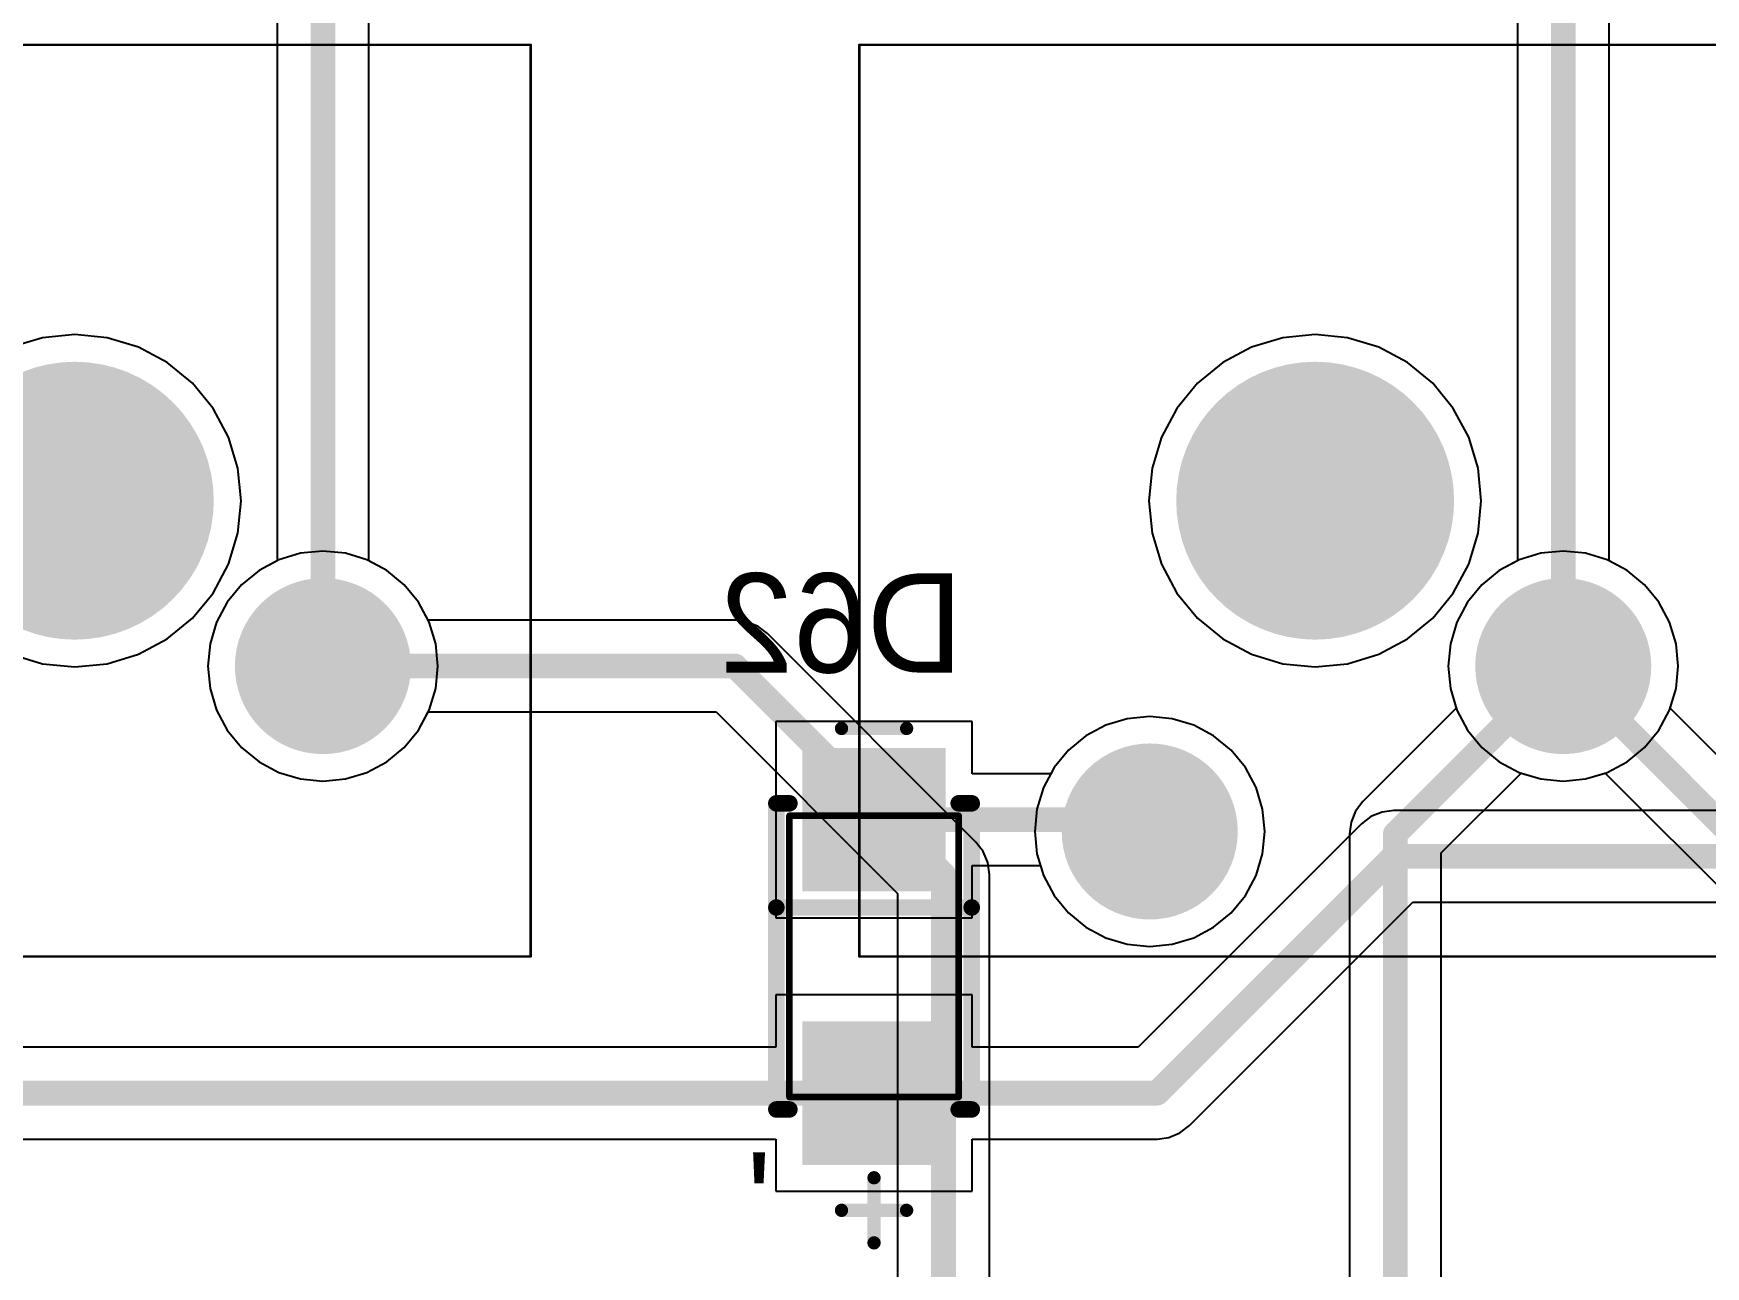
# Model space of a CAD drawing. Header units: millimetres. Extents: x 25 to 374, y 23 to 150.
# Drawn here: x 239.17 to 264.84, y 61.34 to 80.27 of the extents above; entities that cross this region are included whole.
import ezdxf

# ---------------------------------------------------------------- set-up
doc = ezdxf.new("R2010")
doc.units = ezdxf.units.MM
for name, color, linetype in [('BottomLayer', 5, 'Continuous'), ('BottomOverlay', 54, 'Continuous'), ('BottomPaste', 16, 'Continuous'), ('BottomSolder', 6, 'Continuous'), ('Mechanical1', 6, 'Continuous'), ('Mechanical13', 56, 'Continuous'), ('Mechanical15', 56, 'Continuous'), ('MultiLayer', 9, 'Continuous'), ('PadHoleLayer', 156, 'Continuous'), ('TopLayer', 1, 'Continuous'), ('TopOverlay', 2, 'Continuous'), ('TopSolder', 216, 'Continuous')]:
    doc.layers.add(name, color=color, linetype=linetype)

# ---------------------------------------------------------------- blocks, each defined once
blk = doc.blocks.new('SMA_DO_214AC__S1_B_90')
at = {"layer": 'BottomLayer'}
for points in [[(-1.1, -1), (-1.1, 1), (-3.1, -1), (-3.1, 1)], [(3.1, -1), (3.1, 1), (1.1, -1), (1.1, 1)]]:
    blk.add_solid(points, dxfattribs=at)
at = {"layer": 'BottomOverlay', "const_width": 0.254}
for points in [[(-2.35, 1.3), (-2.35, 1.5)], [(2.35, 1.5), (-2.35, 1.5)], [(-0.75, -1.5), (-0.75, 1.5)], [(2.35, 1.3), (2.35, 1.5)], [(-2.35, -1.5), (-2.35, -1.3)], [(2.35, -1.5), (2.35, -1.3)], [(2.35, -1.5), (-2.35, -1.5)]]:
    blk.add_lwpolyline(points, dxfattribs=at)
at = {"layer": 'BottomOverlay', "const_width": 0.127}
for points in [[(-2.414, 1.5, 1), (-2.287, 1.5, 1)], [(-2.414, 1.5, 1), (-2.287, 1.5, 1)], [(-0.814, 1.5, 1), (-0.687, 1.5, 1)], [(2.287, 1.5, 1), (2.414, 1.5, 1)], [(2.287, 1.5, 1), (2.414, 1.5, 1)], [(-2.414, 1.3, 1), (-2.287, 1.3, 1)], [(2.287, 1.3, 1), (2.414, 1.3, 1)], [(-2.414, -1.3, 1), (-2.287, -1.3, 1)], [(2.287, -1.3, 1), (2.414, -1.3, 1)], [(-2.414, -1.5, 1), (-2.287, -1.5, 1)], [(-2.414, -1.5, 1), (-2.287, -1.5, 1)], [(-0.814, -1.5, 1), (-0.687, -1.5, 1)], [(2.287, -1.5, 1), (2.414, -1.5, 1)], [(2.287, -1.5, 1), (2.414, -1.5, 1)]]:
    blk.add_lwpolyline(points, format="xyb", close=True, dxfattribs=at)
at = {"layer": 'BottomPaste'}
for points in [[(-1.1, -1), (-1.1, 1), (-3.1, -1), (-3.1, 1)], [(3.1, -1), (3.1, 1), (1.1, -1), (1.1, 1)]]:
    blk.add_solid(points, dxfattribs=at)
at = {"layer": 'BottomSolder'}
for points in [[(-0.998, -1.102), (-0.998, 1.102), (-3.202, -1.102), (-3.202, 1.102)], [(3.202, -1.102), (3.202, 1.102), (0.998, -1.102), (0.998, 1.102)]]:
    blk.add_solid(points, dxfattribs=at)
at = {"layer": 'Mechanical13', "const_width": 0.1}
for points in [[(2.16, 1.3), (-2.16, 1.3)], [(-2.16, -1.3), (-2.16, 1.3)], [(2.16, -1.3), (2.16, 1.3)], [(2.16, -1.3), (-2.16, -1.3)]]:
    blk.add_lwpolyline(points, dxfattribs=at)
at = {"layer": 'Mechanical13', "const_width": 0.05}
for points in [[(-2.185, 1.3, 1), (-2.135, 1.3, 1)], [(-2.185, 1.3, 1), (-2.135, 1.3, 1)], [(2.135, 1.3, 1), (2.185, 1.3, 1)], [(2.135, 1.3, 1), (2.185, 1.3, 1)], [(-2.185, -1.3, 1), (-2.135, -1.3, 1)], [(-2.185, -1.3, 1), (-2.135, -1.3, 1)], [(2.135, -1.3, 1), (2.185, -1.3, 1)], [(2.135, -1.3, 1), (2.185, -1.3, 1)]]:
    blk.add_lwpolyline(points, format="xyb", close=True, dxfattribs=at)
at = {"layer": 'Mechanical15', "const_width": 0.203}
for points in [[(-3.5, -0.5), (-3.5, 0.5)], [(3.9, -0.5), (3.9, 0.5)], [(4.4, 0), (3.4, 0)]]:
    blk.add_lwpolyline(points, dxfattribs=at)
at = {"layer": 'Mechanical15', "const_width": 0.102}
for points in [[(-3.551, 0.5, 1), (-3.449, 0.5, 1)], [(3.849, 0.5, 1), (3.951, 0.5, 1)], [(3.349, 0, 1), (3.451, 0, 1)], [(4.349, 0, 1), (4.451, 0, 1)], [(-3.551, -0.5, 1), (-3.449, -0.5, 1)], [(3.849, -0.5, 1), (3.951, -0.5, 1)]]:
    blk.add_lwpolyline(points, format="xyb", close=True, dxfattribs=at)
blk = doc.blocks.new('MX_SW_3_181')
at = {"layer": 'BottomLayer'}
for points, const_width in [([(-1.016, 0, 1), (1.016, 0, 1)], 2.032), ([(3.185, -2.54, 1), (4.435, -2.54, 1)], 1.25), ([(-3.165, -5.08, 1), (-1.915, -5.08, 1)], 1.25)]:
    blk.add_lwpolyline(points, format="xyb", close=True, dxfattribs=dict(at, const_width=const_width))
at = {"layer": 'BottomSolder'}
for points, const_width in [([(-1.067, 0, 1), (1.067, 0, 1)], 2.134), ([(3.134, -2.54, 1), (4.486, -2.54, 1)], 1.352), ([(-3.216, -5.08, 1), (-1.864, -5.08, 1)], 1.352)]:
    blk.add_lwpolyline(points, format="xyb", close=True, dxfattribs=dict(at, const_width=const_width))
at = {"layer": 'Mechanical1', "const_width": 0.0381}
for points in [[(-7, -7), (-7, 7)], [(-7, 7), (7, 7)], [(7, -7), (7, 7)], [(-7, -7), (7, -7)]]:
    blk.add_lwpolyline(points, dxfattribs=at)
at = {"layer": 'Mechanical1', "const_width": 0.0191}
for points in [[(-7.01, 7, 1), (-6.99, 7, 1)], [(-7.01, 7, 1), (-6.99, 7, 1)], [(6.99, 7, 1), (7.01, 7, 1)], [(6.99, 7, 1), (7.01, 7, 1)], [(-7.01, -7, 1), (-6.99, -7, 1)], [(-7.01, -7, 1), (-6.99, -7, 1)], [(6.99, -7, 1), (7.01, -7, 1)], [(6.99, -7, 1), (7.01, -7, 1)]]:
    blk.add_lwpolyline(points, format="xyb", close=True, dxfattribs=at)
at = {"layer": 'MultiLayer'}
for points, const_width in [([(-1.016, 0, 1), (1.016, 0, 1)], 2.032), ([(3.185, -2.54, 1), (4.435, -2.54, 1)], 1.25), ([(-3.165, -5.08, 1), (-1.915, -5.08, 1)], 1.25)]:
    blk.add_lwpolyline(points, format="xyb", close=True, dxfattribs=dict(at, const_width=const_width))
at = {"layer": 'PadHoleLayer'}
for points, const_width in [([(-1.016, 0, 1), (1.016, 0, 1)], 2.032), ([(3.435, -2.54, 1), (4.185, -2.54, 1)], 0.75), ([(-2.915, -5.08, 1), (-2.165, -5.08, 1)], 0.75)]:
    blk.add_lwpolyline(points, format="xyb", close=True, dxfattribs=dict(at, const_width=const_width))
at = {"layer": 'TopLayer'}
for points, const_width in [([(-1.016, 0, 1), (1.016, 0, 1)], 2.032), ([(3.185, -2.54, 1), (4.435, -2.54, 1)], 1.25), ([(-3.165, -5.08, 1), (-1.915, -5.08, 1)], 1.25)]:
    blk.add_lwpolyline(points, format="xyb", close=True, dxfattribs=dict(at, const_width=const_width))
at = {"layer": 'TopSolder'}
for points, const_width in [([(-1.067, 0, 1), (1.067, 0, 1)], 2.134), ([(3.134, -2.54, 1), (4.486, -2.54, 1)], 1.352), ([(-3.216, -5.08, 1), (-1.864, -5.08, 1)], 1.352)]:
    blk.add_lwpolyline(points, format="xyb", close=True, dxfattribs=dict(at, const_width=const_width))
blk = doc.blocks.new('MX_SW_3_182')
at = {"layer": 'BottomLayer'}
for points, const_width in [([(-1.016, 0, 1), (1.016, 0, 1)], 2.032), ([(3.185, -2.54, 1), (4.435, -2.54, 1)], 1.25), ([(-3.165, -5.08, 1), (-1.915, -5.08, 1)], 1.25)]:
    blk.add_lwpolyline(points, format="xyb", close=True, dxfattribs=dict(at, const_width=const_width))
at = {"layer": 'BottomSolder'}
for points, const_width in [([(-1.067, 0, 1), (1.067, 0, 1)], 2.134), ([(3.134, -2.54, 1), (4.486, -2.54, 1)], 1.352), ([(-3.216, -5.08, 1), (-1.864, -5.08, 1)], 1.352)]:
    blk.add_lwpolyline(points, format="xyb", close=True, dxfattribs=dict(at, const_width=const_width))
at = {"layer": 'Mechanical1', "const_width": 0.0381}
for points in [[(-7, -7), (-7, 7)], [(-7, 7), (7, 7)], [(7, -7), (7, 7)], [(-7, -7), (7, -7)]]:
    blk.add_lwpolyline(points, dxfattribs=at)
at = {"layer": 'Mechanical1', "const_width": 0.0191}
for points in [[(-7.01, 7, 1), (-6.99, 7, 1)], [(-7.01, 7, 1), (-6.99, 7, 1)], [(6.99, 7, 1), (7.01, 7, 1)], [(6.99, 7, 1), (7.01, 7, 1)], [(-7.01, -7, 1), (-6.99, -7, 1)], [(-7.01, -7, 1), (-6.99, -7, 1)], [(6.99, -7, 1), (7.01, -7, 1)], [(6.99, -7, 1), (7.01, -7, 1)]]:
    blk.add_lwpolyline(points, format="xyb", close=True, dxfattribs=at)
at = {"layer": 'MultiLayer'}
for points, const_width in [([(-1.016, 0, 1), (1.016, 0, 1)], 2.032), ([(3.185, -2.54, 1), (4.435, -2.54, 1)], 1.25), ([(-3.165, -5.08, 1), (-1.915, -5.08, 1)], 1.25)]:
    blk.add_lwpolyline(points, format="xyb", close=True, dxfattribs=dict(at, const_width=const_width))
at = {"layer": 'PadHoleLayer'}
for points, const_width in [([(-1.016, 0, 1), (1.016, 0, 1)], 2.032), ([(3.435, -2.54, 1), (4.185, -2.54, 1)], 0.75), ([(-2.915, -5.08, 1), (-2.165, -5.08, 1)], 0.75)]:
    blk.add_lwpolyline(points, format="xyb", close=True, dxfattribs=dict(at, const_width=const_width))
at = {"layer": 'TopLayer'}
for points, const_width in [([(-1.016, 0, 1), (1.016, 0, 1)], 2.032), ([(3.185, -2.54, 1), (4.435, -2.54, 1)], 1.25), ([(-3.165, -5.08, 1), (-1.915, -5.08, 1)], 1.25)]:
    blk.add_lwpolyline(points, format="xyb", close=True, dxfattribs=dict(at, const_width=const_width))
at = {"layer": 'TopSolder'}
for points, const_width in [([(-1.067, 0, 1), (1.067, 0, 1)], 2.134), ([(3.134, -2.54, 1), (4.486, -2.54, 1)], 1.352), ([(-3.216, -5.08, 1), (-1.864, -5.08, 1)], 1.352)]:
    blk.add_lwpolyline(points, format="xyb", close=True, dxfattribs=dict(at, const_width=const_width))

msp = doc.modelspace()

# ---------------------------------------------------------------- linework, layer by layer
at = {"layer": 'BottomLayer'}
for p, q in [((239.303, 75.602), (238.825, 75.457)), ((239.801, 75.651), (239.303, 75.602)), ((240.299, 75.602), (239.801, 75.651)), ((240.778, 75.457), (240.299, 75.602)), ((258.351, 75.602), (257.872, 75.457)), ((258.849, 75.651), (258.351, 75.602)), ((259.347, 75.602), (258.849, 75.651)), ((259.826, 75.457), (259.347, 75.602)), ((241.219, 75.221), (240.778, 75.457)), ((257.872, 75.457), (257.431, 75.221)), ((260.267, 75.221), (259.826, 75.457)), ((241.606, 74.903), (241.219, 75.221)), ((257.431, 75.221), (257.044, 74.903)), ((260.654, 74.903), (260.267, 75.221)), ((241.924, 74.517), (241.606, 74.903)), ((257.044, 74.903), (256.727, 74.517)), ((260.971, 74.517), (260.654, 74.903)), ((242.159, 74.075), (241.924, 74.517)), ((256.727, 74.517), (256.491, 74.075)), ((261.207, 74.075), (260.971, 74.517)), ((242.305, 73.597), (242.159, 74.075)), ((256.491, 74.075), (256.346, 73.597)), ((261.352, 73.597), (261.207, 74.075)), ((242.354, 73.099), (242.305, 73.597)), ((256.346, 73.597), (256.297, 73.099)), ((261.401, 73.099), (261.352, 73.597)), ((242.305, 72.601), (242.354, 73.099)), ((256.297, 73.099), (256.346, 72.601)), ((261.352, 72.601), (261.401, 73.099)), ((242.159, 72.122), (242.305, 72.601)), ((256.346, 72.601), (256.491, 72.122)), ((261.207, 72.122), (261.352, 72.601)), ((242.935, 72.191), (242.63, 72.027)), ((243.267, 72.291), (242.935, 72.191)), ((243.611, 72.325), (243.267, 72.291)), ((243.956, 72.291), (243.611, 72.325)), ((244.287, 72.191), (243.956, 72.291)), ((244.593, 72.027), (244.287, 72.191)), ((261.983, 72.191), (261.677, 72.027)), ((262.314, 72.291), (261.983, 72.191)), ((262.659, 72.325), (262.314, 72.291)), ((263.003, 72.291), (262.659, 72.325)), ((263.335, 72.191), (263.003, 72.291)), ((263.64, 72.027), (263.335, 72.191)), ((241.924, 71.681), (242.159, 72.122)), ((242.63, 72.027), (242.362, 71.808)), ((244.861, 71.808), (244.593, 72.027)), ((256.491, 72.122), (256.727, 71.681)), ((260.971, 71.681), (261.207, 72.122)), ((261.677, 72.027), (261.41, 71.808)), ((263.908, 71.808), (263.64, 72.027)), ((241.606, 71.294), (241.924, 71.681)), ((242.362, 71.808), (242.143, 71.54)), ((245.08, 71.54), (244.861, 71.808)), ((256.727, 71.681), (257.044, 71.294)), ((260.654, 71.294), (260.971, 71.681)), ((261.41, 71.808), (261.19, 71.54)), ((264.128, 71.54), (263.908, 71.808)), ((242.143, 71.54), (241.979, 71.235)), ((245.243, 71.235), (245.08, 71.54)), ((261.19, 71.54), (261.027, 71.235)), ((264.291, 71.235), (264.128, 71.54)), ((241.219, 70.977), (241.606, 71.294)), ((241.979, 71.235), (241.879, 70.903)), ((245.344, 70.903), (245.243, 71.235)), ((257.044, 71.294), (257.431, 70.977)), ((260.267, 70.977), (260.654, 71.294)), ((261.027, 71.235), (260.926, 70.903)), ((264.391, 70.903), (264.291, 71.235)), ((240.778, 70.741), (241.219, 70.977)), ((241.879, 70.903), (241.845, 70.559)), ((245.378, 70.559), (245.344, 70.903)), ((257.431, 70.977), (257.872, 70.741)), ((259.826, 70.741), (260.267, 70.977)), ((260.926, 70.903), (260.892, 70.559)), ((264.425, 70.559), (264.391, 70.903)), ((238.825, 70.741), (239.303, 70.595)), ((240.299, 70.595), (240.778, 70.741)), ((257.872, 70.741), (258.351, 70.595)), ((259.347, 70.595), (259.826, 70.741)), ((239.303, 70.595), (239.801, 70.546)), ((239.801, 70.546), (240.299, 70.595)), ((241.845, 70.559), (241.879, 70.214)), ((245.344, 70.214), (245.378, 70.559)), ((258.351, 70.595), (258.849, 70.546)), ((258.849, 70.546), (259.347, 70.595)), ((260.892, 70.559), (260.926, 70.214)), ((264.391, 70.214), (264.425, 70.559)), ((241.879, 70.214), (241.979, 69.883)), ((245.243, 69.883), (245.344, 70.214)), ((260.926, 70.214), (261.027, 69.883)), ((264.291, 69.883), (264.391, 70.214)), ((241.979, 69.883), (242.143, 69.577)), ((245.08, 69.577), (245.243, 69.883)), ((261.027, 69.883), (261.19, 69.577)), ((264.128, 69.577), (264.291, 69.883)), ((253.583, 69.709), (250.567, 69.709)), ((250.567, 69.709), (250.567, 66.693)), ((253.583, 68.905), (253.583, 69.709)), ((255.633, 69.651), (255.327, 69.487)), ((255.964, 69.751), (255.633, 69.651)), ((256.309, 69.785), (255.964, 69.751)), ((256.653, 69.751), (256.309, 69.785)), ((256.985, 69.651), (256.653, 69.751)), ((257.29, 69.487), (256.985, 69.651)), ((242.143, 69.577), (242.362, 69.31)), ((244.861, 69.31), (245.08, 69.577)), ((255.327, 69.487), (255.06, 69.268)), ((257.558, 69.268), (257.29, 69.487)), ((261.19, 69.577), (261.41, 69.31)), ((263.908, 69.31), (264.128, 69.577)), ((242.362, 69.31), (242.63, 69.09)), ((242.63, 69.09), (242.935, 68.927)), ((244.287, 68.927), (244.593, 69.09)), ((244.593, 69.09), (244.861, 69.31)), ((255.06, 69.268), (254.84, 69)), ((257.778, 69), (257.558, 69.268)), ((261.41, 69.31), (261.677, 69.09)), ((261.677, 69.09), (261.983, 68.927)), ((263.335, 68.927), (263.64, 69.09)), ((263.64, 69.09), (263.908, 69.31)), ((242.935, 68.927), (243.267, 68.826)), ((243.267, 68.826), (243.611, 68.792)), ((243.611, 68.792), (243.956, 68.826)), ((243.956, 68.826), (244.287, 68.927)), ((254.79, 68.905), (253.583, 68.905)), ((254.84, 69), (254.79, 68.905)), ((257.941, 68.695), (257.778, 69)), ((261.983, 68.927), (262.314, 68.826)), ((262.314, 68.826), (262.659, 68.792)), ((262.659, 68.792), (263.003, 68.826)), ((263.003, 68.826), (263.335, 68.927)), ((258.041, 68.363), (257.941, 68.695)), ((258.075, 68.019), (258.041, 68.363)), ((259.876, 68.318), (259.706, 68.248)), ((260.058, 68.342), (259.876, 68.318)), ((279.187, 68.342), (260.058, 68.342)), ((259.56, 68.136), (256.129, 64.705)), ((259.706, 68.248), (259.56, 68.136)), ((258.041, 67.674), (258.075, 68.019)), ((257.941, 67.343), (258.041, 67.674)), ((253.583, 66.693), (253.583, 67.496)), ((253.583, 67.496), (254.63, 67.496)), ((254.63, 67.496), (254.677, 67.343)), ((254.677, 67.343), (254.84, 67.037)), ((257.778, 67.037), (257.941, 67.343)), ((254.84, 67.037), (255.06, 66.77)), ((257.558, 66.77), (257.778, 67.037)), ((255.06, 66.77), (255.327, 66.55)), ((256.919, 63.503), (260.35, 66.933)), ((257.29, 66.55), (257.558, 66.77)), ((260.35, 66.933), (276.3, 66.933)), ((250.567, 66.693), (253.583, 66.693)), ((255.327, 66.55), (255.633, 66.387)), ((256.985, 66.387), (257.29, 66.55)), ((255.633, 66.387), (255.964, 66.286)), ((255.964, 66.286), (256.309, 66.252)), ((256.309, 66.252), (256.653, 66.286)), ((256.653, 66.286), (256.985, 66.387)), ((253.583, 65.509), (250.567, 65.509)), ((250.567, 65.509), (250.567, 64.705)), ((253.583, 64.705), (253.583, 65.509)), ((250.567, 64.705), (234.51, 64.705)), ((256.129, 64.705), (253.583, 64.705)), ((256.773, 63.391), (256.919, 63.503)), ((234.51, 63.296), (250.567, 63.296)), ((250.567, 63.296), (250.567, 62.493)), ((253.583, 62.493), (253.583, 63.296)), ((253.583, 63.296), (256.421, 63.296)), ((256.421, 63.296), (256.604, 63.32)), ((256.604, 63.32), (256.773, 63.391)), ((250.567, 62.493), (253.583, 62.493))]:
    msp.add_line(p, q, dxfattribs=at)
at = {"layer": 'BottomLayer', "const_width": 0.381}
for points in [[(252.075, 68.201), (256.127, 68.201)], [(256.421, 64.001), (260.058, 67.638)], [(260.058, 67.638), (279.187, 67.638)], [(233.002, 64.001), (252.075, 64.001)], [(252.075, 64.001), (256.421, 64.001)]]:
    msp.add_lwpolyline(points, dxfattribs=at)
at = {"layer": 'BottomLayer', "const_width": 0.191}
for points in [[(251.979, 68.201, 1), (252.17, 68.201, 1)], [(256.031, 68.201, 1), (256.222, 68.201, 1)], [(259.963, 67.638, 1), (260.153, 67.638, 1)], [(259.963, 67.638, 1), (260.153, 67.638, 1)], [(251.979, 64.001, 1), (252.17, 64.001, 1)], [(251.979, 64.001, 1), (252.17, 64.001, 1)], [(256.326, 64.001, 1), (256.516, 64.001, 1)], [(256.326, 64.001, 1), (256.516, 64.001, 1)]]:
    msp.add_lwpolyline(points, format="xyb", close=True, dxfattribs=at)
at = {"layer": 'Mechanical1', "const_width": 0.0127}
for points in [[(232.807, 80.105), (246.807, 80.105)], [(246.807, 66.106), (246.807, 80.105)], [(251.857, 80.105), (265.857, 80.105)], [(251.857, 66.106), (251.857, 80.105)], [(232.807, 66.106), (246.807, 66.106)], [(251.857, 66.106), (265.857, 66.106)]]:
    msp.add_lwpolyline(points, dxfattribs=at)
at = {"layer": 'Mechanical1', "const_width": 0.00635}
for points in [[(246.804, 80.105, 1), (246.81, 80.105, 1)], [(246.804, 80.105, 1), (246.81, 80.105, 1)], [(251.854, 80.105, 1), (251.86, 80.105, 1)], [(251.854, 80.105, 1), (251.86, 80.105, 1)], [(246.804, 66.106, 1), (246.81, 66.106, 1)], [(246.804, 66.106, 1), (246.81, 66.106, 1)], [(251.854, 66.106, 1), (251.86, 66.106, 1)], [(251.854, 66.106, 1), (251.86, 66.106, 1)]]:
    msp.add_lwpolyline(points, format="xyb", close=True, dxfattribs=at)
at = {"layer": 'TopLayer'}
for p, q in [((244.316, 72.175), (244.316, 88.08)), ((263.363, 72.175), (263.363, 87.914)), ((242.907, 87.788), (242.907, 72.175)), ((261.954, 87.623), (261.954, 72.175)), ((239.303, 75.602), (238.825, 75.457)), ((239.801, 75.651), (239.303, 75.602)), ((240.299, 75.602), (239.801, 75.651)), ((240.778, 75.457), (240.299, 75.602)), ((258.351, 75.602), (257.872, 75.457)), ((258.849, 75.651), (258.351, 75.602)), ((259.347, 75.602), (258.849, 75.651)), ((259.826, 75.457), (259.347, 75.602)), ((241.219, 75.221), (240.778, 75.457)), ((257.872, 75.457), (257.431, 75.221)), ((260.267, 75.221), (259.826, 75.457)), ((241.606, 74.903), (241.219, 75.221)), ((257.431, 75.221), (257.044, 74.903)), ((260.654, 74.903), (260.267, 75.221)), ((241.924, 74.517), (241.606, 74.903)), ((257.044, 74.903), (256.727, 74.517)), ((260.971, 74.517), (260.654, 74.903)), ((242.159, 74.075), (241.924, 74.517)), ((256.727, 74.517), (256.491, 74.075)), ((261.207, 74.075), (260.971, 74.517)), ((242.305, 73.597), (242.159, 74.075)), ((256.491, 74.075), (256.346, 73.597)), ((261.352, 73.597), (261.207, 74.075)), ((242.354, 73.099), (242.305, 73.597)), ((256.346, 73.597), (256.297, 73.099)), ((261.401, 73.099), (261.352, 73.597)), ((242.305, 72.601), (242.354, 73.099)), ((256.297, 73.099), (256.346, 72.601)), ((261.352, 72.601), (261.401, 73.099)), ((242.159, 72.122), (242.305, 72.601)), ((256.346, 72.601), (256.491, 72.122)), ((261.207, 72.122), (261.352, 72.601)), ((242.907, 72.175), (242.63, 72.027)), ((244.593, 72.027), (244.316, 72.175)), ((261.954, 72.175), (261.677, 72.027)), ((263.64, 72.027), (263.363, 72.175)), ((241.924, 71.681), (242.159, 72.122)), ((242.63, 72.027), (242.362, 71.808)), ((244.861, 71.808), (244.593, 72.027)), ((256.491, 72.122), (256.727, 71.681)), ((260.971, 71.681), (261.207, 72.122)), ((261.677, 72.027), (261.41, 71.808)), ((263.908, 71.808), (263.64, 72.027)), ((241.606, 71.294), (241.924, 71.681)), ((242.362, 71.808), (242.143, 71.54)), ((245.08, 71.54), (244.861, 71.808)), ((256.727, 71.681), (257.044, 71.294)), ((260.654, 71.294), (260.971, 71.681)), ((261.41, 71.808), (261.19, 71.54)), ((264.128, 71.54), (263.908, 71.808)), ((242.143, 71.54), (241.979, 71.235)), ((245.228, 71.263), (245.08, 71.54)), ((261.19, 71.54), (261.027, 71.235)), ((264.291, 71.235), (264.128, 71.54)), ((241.219, 70.977), (241.606, 71.294)), ((241.979, 71.235), (241.879, 70.903)), ((249.941, 71.263), (245.228, 71.263)), ((250.123, 71.239), (249.941, 71.263)), ((250.293, 71.169), (250.123, 71.239)), ((250.439, 71.057), (250.293, 71.169)), ((257.044, 71.294), (257.431, 70.977)), ((260.267, 70.977), (260.654, 71.294)), ((261.027, 71.235), (260.926, 70.903)), ((264.391, 70.903), (264.291, 71.235)), ((240.778, 70.741), (241.219, 70.977)), ((241.879, 70.903), (241.845, 70.559)), ((253.64, 67.856), (250.439, 71.057)), ((257.431, 70.977), (257.872, 70.741)), ((259.826, 70.741), (260.267, 70.977)), ((260.926, 70.903), (260.892, 70.559)), ((264.425, 70.559), (264.391, 70.903)), ((238.825, 70.741), (239.303, 70.595)), ((240.299, 70.595), (240.778, 70.741)), ((257.872, 70.741), (258.351, 70.595)), ((259.347, 70.595), (259.826, 70.741)), ((239.303, 70.595), (239.801, 70.546)), ((239.801, 70.546), (240.299, 70.595)), ((241.845, 70.559), (241.879, 70.214)), ((258.351, 70.595), (258.849, 70.546)), ((258.849, 70.546), (259.347, 70.595)), ((260.892, 70.559), (260.926, 70.214)), ((264.391, 70.214), (264.425, 70.559)), ((241.879, 70.214), (241.979, 69.883)), ((260.926, 70.214), (261.017, 69.914)), ((264.3, 69.914), (264.391, 70.214)), ((241.979, 69.883), (242.143, 69.577)), ((245.08, 69.577), (245.228, 69.854)), ((245.228, 69.854), (249.649, 69.854)), ((249.649, 69.854), (252.437, 67.066)), ((261.017, 69.914), (259.583, 68.479)), ((266.55, 67.663), (264.3, 69.914)), ((255.633, 69.651), (255.327, 69.487)), ((255.964, 69.751), (255.633, 69.651)), ((256.309, 69.785), (255.964, 69.751)), ((256.653, 69.751), (256.309, 69.785)), ((256.985, 69.651), (256.653, 69.751)), ((257.29, 69.487), (256.985, 69.651)), ((242.143, 69.577), (242.362, 69.31)), ((244.861, 69.31), (245.08, 69.577)), ((255.327, 69.487), (255.06, 69.268)), ((257.558, 69.268), (257.29, 69.487)), ((242.362, 69.31), (242.63, 69.09)), ((242.63, 69.09), (242.935, 68.927)), ((244.287, 68.927), (244.593, 69.09)), ((244.593, 69.09), (244.861, 69.31)), ((255.06, 69.268), (254.84, 69)), ((257.778, 69), (257.558, 69.268)), ((242.935, 68.927), (243.267, 68.826)), ((243.267, 68.826), (243.611, 68.792)), ((243.611, 68.792), (243.956, 68.826)), ((243.956, 68.826), (244.287, 68.927)), ((254.84, 69), (254.677, 68.695)), ((257.941, 68.695), (257.778, 69)), ((260.785, 67.689), (262.014, 68.917)), ((262.014, 68.917), (262.314, 68.826)), ((262.314, 68.826), (262.659, 68.792)), ((262.659, 68.792), (263.003, 68.826)), ((263.003, 68.826), (263.304, 68.917)), ((263.304, 68.917), (265.348, 66.873)), ((254.677, 68.695), (254.576, 68.363)), ((258.041, 68.363), (257.941, 68.695)), ((254.576, 68.363), (254.542, 68.019)), ((258.075, 68.019), (258.041, 68.363)), ((259.471, 68.333), (259.4, 68.163)), ((259.583, 68.479), (259.471, 68.333)), ((259.4, 68.163), (259.376, 67.981)), ((253.752, 67.711), (253.64, 67.856)), ((254.542, 68.019), (254.576, 67.674)), ((258.041, 67.674), (258.075, 68.019)), ((259.376, 67.981), (259.376, 34.348)), ((253.822, 67.541), (253.752, 67.711)), ((253.846, 67.358), (253.822, 67.541)), ((254.576, 67.674), (254.677, 67.343)), ((257.941, 67.343), (258.041, 67.674)), ((260.785, 45.417), (260.785, 67.689)), ((253.846, 53.133), (253.846, 67.358)), ((254.677, 67.343), (254.84, 67.037)), ((257.778, 67.037), (257.941, 67.343)), ((252.437, 67.066), (252.437, 53.133)), ((254.84, 67.037), (255.06, 66.77)), ((257.558, 66.77), (257.778, 67.037)), ((255.06, 66.77), (255.327, 66.55)), ((257.29, 66.55), (257.558, 66.77)), ((255.327, 66.55), (255.633, 66.387)), ((256.985, 66.387), (257.29, 66.55)), ((255.633, 66.387), (255.964, 66.286)), ((255.964, 66.286), (256.309, 66.252)), ((256.309, 66.252), (256.653, 66.286)), ((256.653, 66.286), (256.985, 66.387))]:
    msp.add_line(p, q, dxfattribs=at)
at = {"layer": 'TopLayer', "const_width": 0.381}
for points in [[(243.611, 70.559), (243.611, 88.08)], [(262.659, 70.559), (262.659, 87.914)], [(243.611, 70.559), (249.941, 70.559)], [(249.941, 70.559), (253.141, 67.358)], [(260.081, 67.981), (262.659, 70.559)], [(262.659, 70.559), (266.052, 67.165)], [(260.081, 34.056), (260.081, 67.981)], [(253.141, 51.516), (253.141, 67.358)]]:
    msp.add_lwpolyline(points, dxfattribs=at)
at = {"layer": 'TopLayer', "const_width": 0.191}
for points in [[(243.516, 70.559, 1), (243.707, 70.559, 1)], [(243.516, 70.559, 1), (243.707, 70.559, 1)], [(249.846, 70.559, 1), (250.036, 70.559, 1)], [(249.846, 70.559, 1), (250.036, 70.559, 1)], [(262.564, 70.559, 1), (262.754, 70.559, 1)], [(262.564, 70.559, 1), (262.754, 70.559, 1)], [(262.564, 70.559, 1), (262.754, 70.559, 1)], [(259.986, 67.981, 1), (260.176, 67.981, 1)], [(259.986, 67.981, 1), (260.176, 67.981, 1)], [(253.046, 67.358, 1), (253.237, 67.358, 1)], [(253.046, 67.358, 1), (253.237, 67.358, 1)]]:
    msp.add_lwpolyline(points, format="xyb", close=True, dxfattribs=at)

# ---------------------------------------------------------------- block references
for name, p in [('MX_SW_3_181', (239.801, 73.099)), ('MX_SW_3_182', (258.849, 73.099))]:
    msp.add_blockref(name, p)
at = {"rotation": 270}
msp.add_blockref('SMA_DO_214AC__S1_B_90', (252.075, 66.101), dxfattribs=at)

# ---------------------------------------------------------------- texts
at = {"layer": 'BottomOverlay', "text_generation_flag": 2}
msp.add_text('D62', height=1.524, dxfattribs=at).set_placement((253.441, 70.46))
at = {"layer": 'TopOverlay'}
msp.add_text("'", height=1.524, dxfattribs=at).set_placement((250.114, 61.57))

doc.saveas('drawing.dxf')
